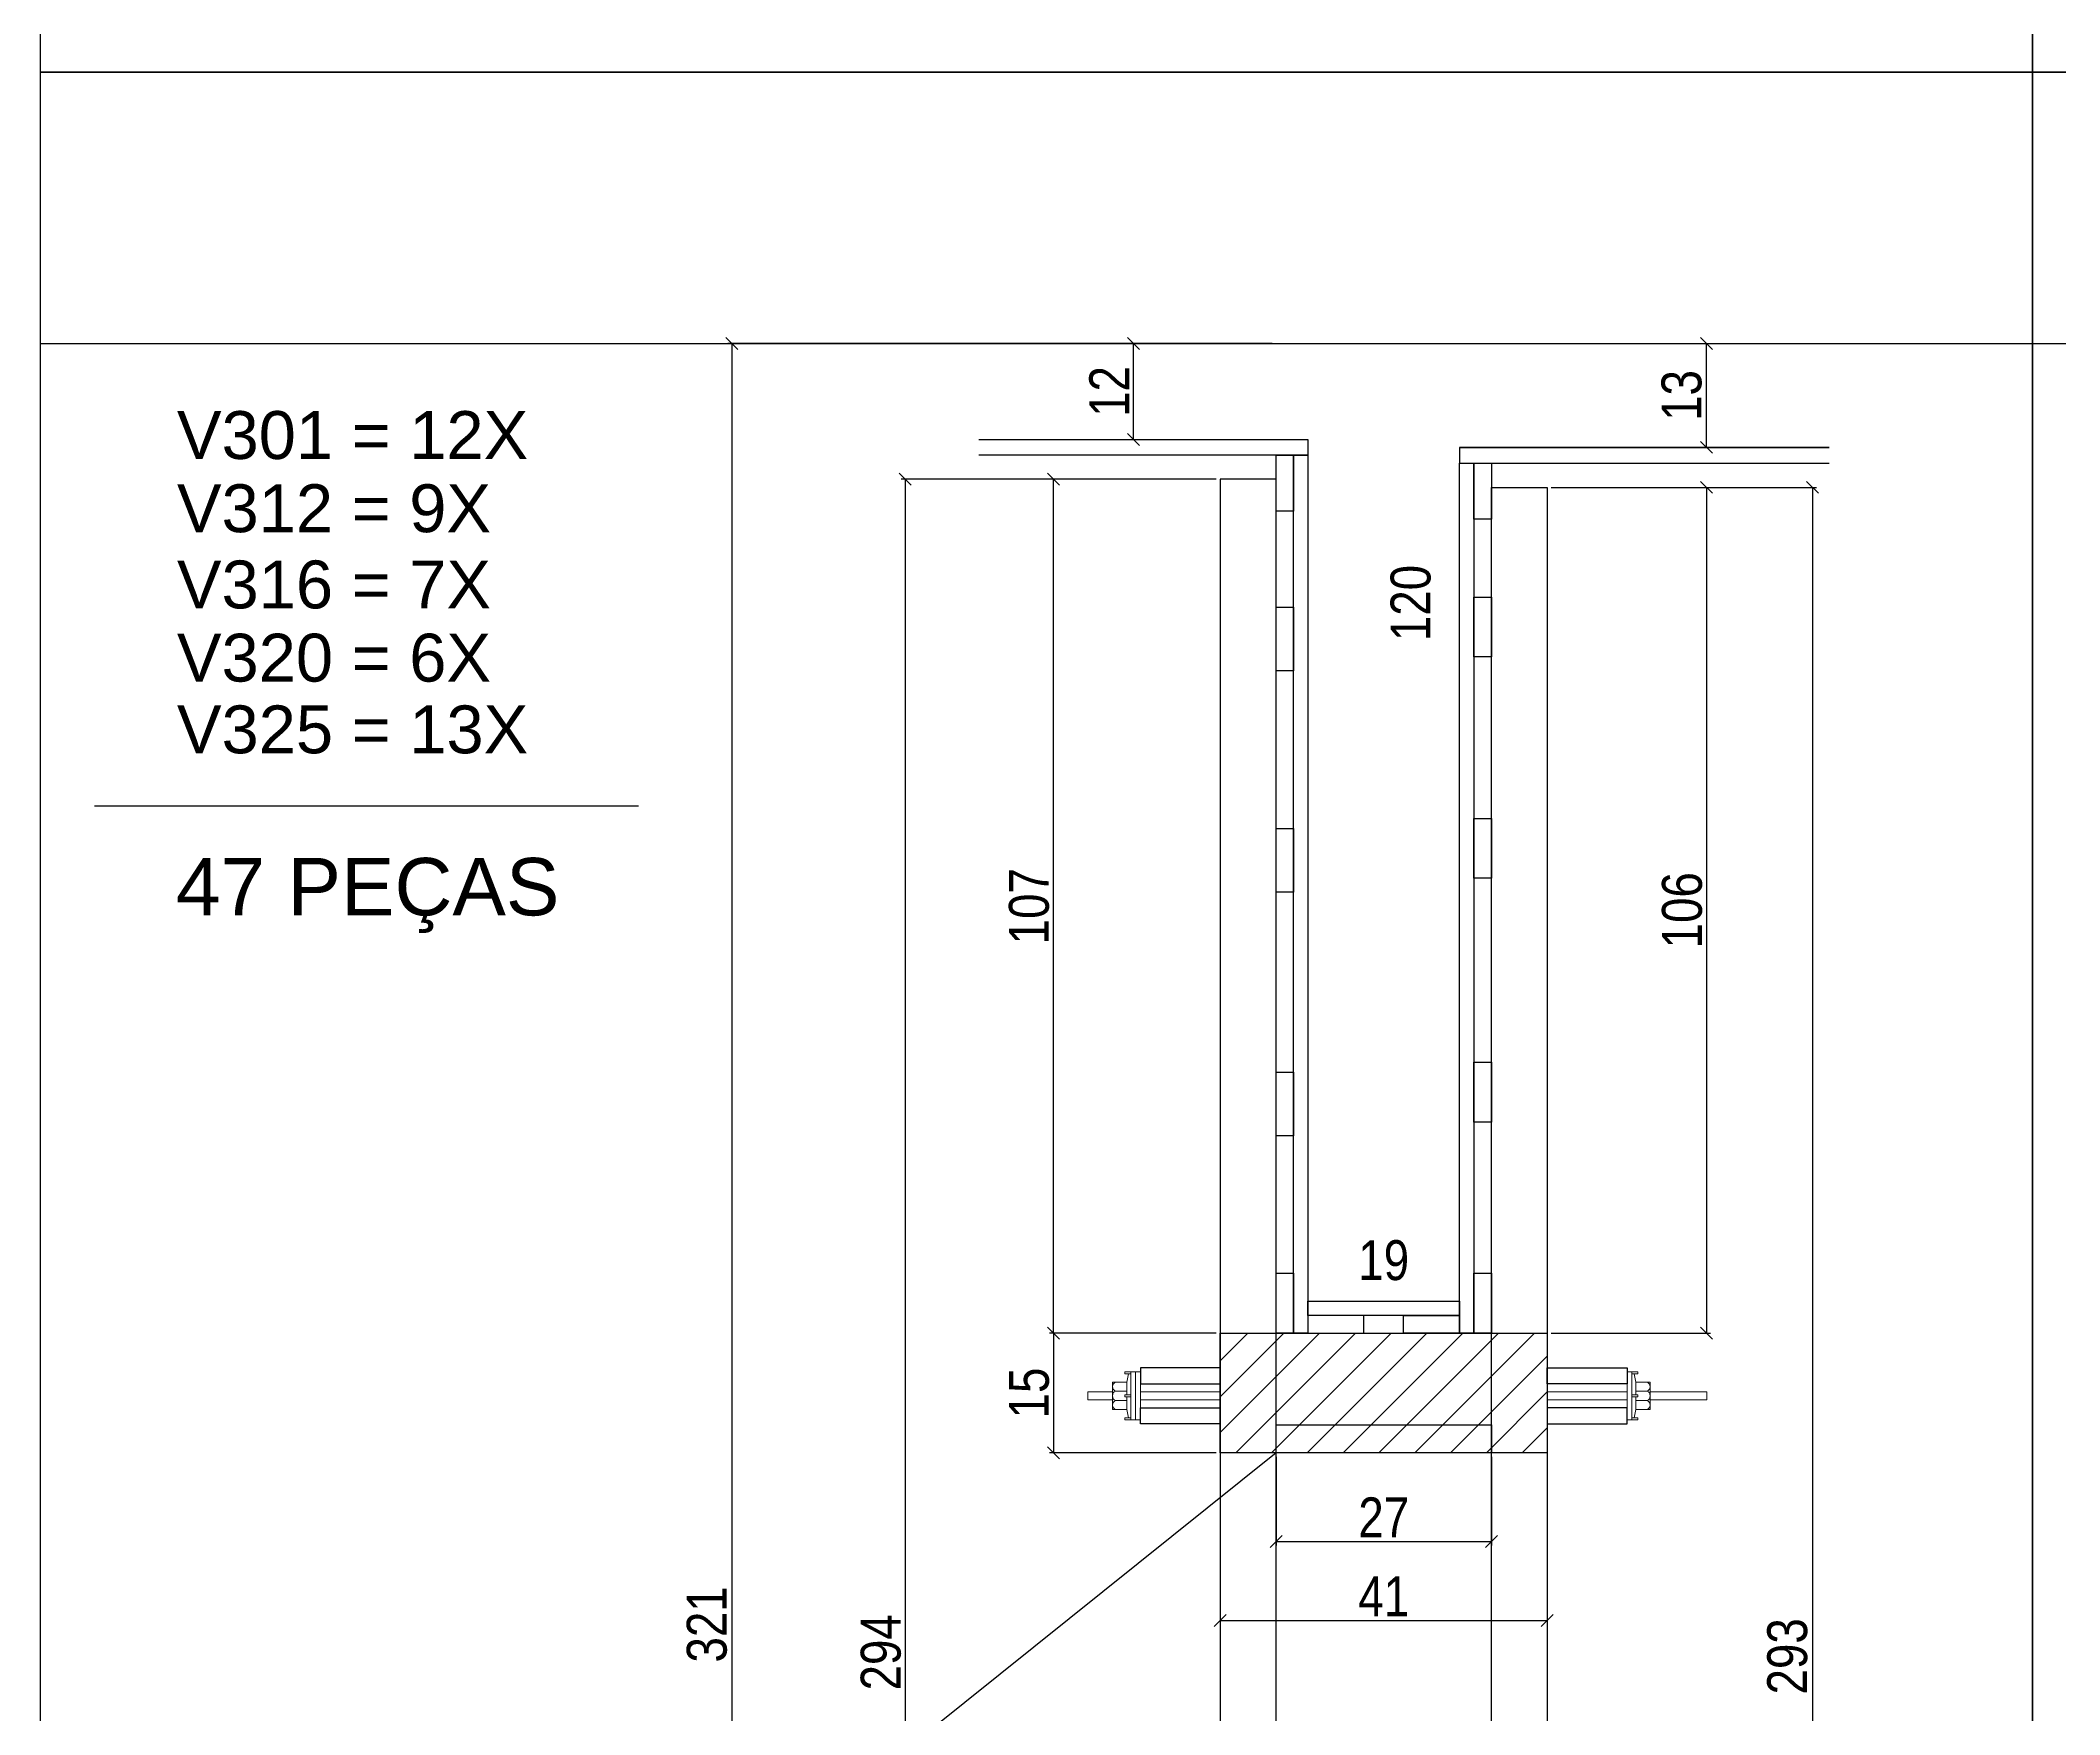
# Model space of a CAD drawing. Header units: millimetres. Extents: x -1501 to 2149, y 662 to 5627.
# Drawn here: x -962 to -456, y 2640 to 3060 of the extents above; entities that cross this region are included whole.
import ezdxf

# ---------------------------------------------------------------- set-up
doc = ezdxf.new("R2010")
doc.units = ezdxf.units.MM
for name, color, linetype in [('1', 1, 'Continuous'), ('COTA', 241, 'Continuous'), ('GARFOS OK', 3, 'Continuous'), ('Painéis', 200, 'Continuous'), ('Resinado', 41, 'Continuous'), ('SARR_7x7', 40, 'Continuous'), ('TIRAS REESCORAMENTO', 252, 'Continuous'), ('VIGAS', 3, 'Continuous')]:
    doc.layers.add(name, color=color, linetype=linetype)
doc.layers.add('BARRA_ANCORAGEM', color=1, linetype='Continuous', lineweight=15)
doc.styles.add('COTA TECNICA 2X', font='techl___.ttf', dxfattribs={"height": 10})
doc.styles.add('R80-50', font='arial.ttf', dxfattribs={"height": 10})
doc.dimstyles.new('SECAO', dxfattribs={"dimscale": 0.333333, "dimtxt": 5, "dimasz": 9, "dimexe": 3, "dimexo": 3, "dimgap": 3, "dimtad": 1, "dimdec": 1, "dimlfac": 0.5, "dimzin": 12, "dimdsep": 46, "dimtxsty": 'COTA TECNICA 2X', "dimblk1": 'OBLIQUE', "dimblk2": 'OBLIQUE', "dimsah": 1, "dimcen": 0.9, "dimclrd": 4, "dimclre": 4, "dimclrt": 240, "dimadec": 1, "dimazin": 3, "dimtfac": 1, "dimtdec": 1, "dimtmove": 0, "dimatfit": 3, "dimfxl": 1, "dimtolj": 1, "dimtzin": 12, "dimarcsym": 0})

# ---------------------------------------------------------------- blocks, each defined once
blk = doc.blocks.new('_Oblique')
at = {"layer": '1', "color": 0, "lineweight": -2}
blk.add_line((-0.5, -0.5), (0.5, 0.5), dxfattribs=at)
blk = doc.blocks.new('*D518')
at = {"layer": 'COTA', "color": 4, "lineweight": -2, "transparency": 16777216}
for p, q in [((-667.66, 2949.74), (-746.62, 2949.74)), ((-745.62, 2949.74), (-745.62, 2361.64)), ((-667.66, 2361.64), (-746.62, 2361.64))]:
    blk.add_line(p, q, dxfattribs=at)
at = {"layer": 'Defpoints', "color": 0, "transparency": 16777216}
for p in [(-666.66, 2949.74), (-745.62, 2361.64), (-666.66, 2361.64)]:
    blk.add_point(p, dxfattribs=at)
at = {"layer": 'COTA', "color": 4, "lineweight": -2, "transparency": 16777216, "xscale": 3, "yscale": 3, "zscale": 3}
for p, rotation in [((-745.62, 2949.74), 90), ((-745.62, 2361.64), 270)]:
    blk.add_blockref('_Oblique', p, dxfattribs=dict(at, rotation=rotation))
at = {"layer": 'COTA', "color": 240, "transparency": 16777216, "insert": (-751.72, 2655.69), "char_height": 10, "attachment_point": 5, "rotation": 90, "style": 'COTA TECNICA 2X'}
blk.add_mtext('\\A1;294', dxfattribs=at)
blk = doc.blocks.new('*D524')
at = {"layer": 'COTA', "color": 4, "lineweight": -2, "transparency": 16777216}
for p, q in [((-583.66, 2947.71), (-543.72, 2947.71)), ((-544.72, 2947.71), (-544.72, 2735.69)), ((-583.66, 2735.69), (-543.72, 2735.69))]:
    blk.add_line(p, q, dxfattribs=at)
at = {"layer": 'Defpoints', "color": 0, "transparency": 16777216}
for p in [(-584.66, 2947.71), (-584.66, 2735.69), (-544.72, 2735.69)]:
    blk.add_point(p, dxfattribs=at)
at = {"layer": 'COTA', "color": 4, "lineweight": -2, "transparency": 16777216, "xscale": 3, "yscale": 3, "zscale": 3}
for p, rotation in [((-544.72, 2947.71), 90), ((-544.72, 2735.69), 270)]:
    blk.add_blockref('_Oblique', p, dxfattribs=dict(at, rotation=rotation))
at = {"layer": 'COTA', "color": 240, "transparency": 16777216, "insert": (-550.82, 2841.7), "char_height": 10, "attachment_point": 5, "rotation": 90, "style": 'COTA TECNICA 2X'}
blk.add_mtext('\\A1;106', dxfattribs=at)
blk = doc.blocks.new('*D525')
at = {"layer": 'COTA', "color": 4, "lineweight": -2, "transparency": 16777216}
for p, q in [((-653.66, 2983.74), (-790.12, 2983.74)), ((-789.12, 2983.74), (-789.12, 2341.64)), ((-667.66, 2341.64), (-790.12, 2341.64))]:
    blk.add_line(p, q, dxfattribs=at)
at = {"layer": 'Defpoints', "color": 0, "transparency": 16777216}
for p in [(-652.66, 2983.74), (-789.12, 2341.64), (-666.66, 2341.64)]:
    blk.add_point(p, dxfattribs=at)
at = {"layer": 'COTA', "color": 4, "lineweight": -2, "transparency": 16777216, "xscale": 3, "yscale": 3, "zscale": 3}
for p, rotation in [((-789.12, 2983.74), 90), ((-789.12, 2341.64), 270)]:
    blk.add_blockref('_Oblique', p, dxfattribs=dict(at, rotation=rotation))
at = {"layer": 'COTA', "color": 240, "transparency": 16777216, "insert": (-795.34, 2662.69), "char_height": 10, "attachment_point": 5, "rotation": 90, "style": 'COTA TECNICA 2X'}
blk.add_mtext('\\A1;321', dxfattribs=at)
blk = doc.blocks.new('*D527')
at = {"layer": 'Defpoints', "color": 0, "transparency": 16777216}
for p in [(-619.62, 2983.74), (-612.76, 2983.74), (-619.62, 2743.69)]:
    blk.add_point(p, dxfattribs=at)
at = {"layer": 'COTA', "color": 240, "transparency": 16777216, "insert": (-618.87, 2918.71), "char_height": 10, "attachment_point": 5, "rotation": 90, "style": 'COTA TECNICA 2X'}
blk.add_mtext('\\A1;120', dxfattribs=at)
blk = doc.blocks.new('*D528')
at = {"layer": 'Defpoints', "color": 0, "transparency": 16777216}
for p in [(-644.66, 2747.84), (-606.66, 2747.84), (-606.66, 2747.84)]:
    blk.add_point(p, dxfattribs=at)
at = {"layer": 'COTA', "color": 240, "transparency": 16777216, "insert": (-625.66, 2753.93), "char_height": 10, "attachment_point": 5, "style": 'COTA TECNICA 2X'}
blk.add_mtext('\\A1;19', dxfattribs=at)
blk = doc.blocks.new('*D540')
at = {"layer": 'COTA', "color": 4, "lineweight": -2, "transparency": 16777216}
for p, q in [((-557.06, 2983.74), (-543.72, 2983.74)), ((-544.72, 2957.74), (-544.72, 2983.74)), ((-557.06, 2957.74), (-543.72, 2957.74))]:
    blk.add_line(p, q, dxfattribs=at)
at = {"layer": 'Defpoints', "color": 0, "transparency": 16777216}
for p in [(-558.06, 2983.74), (-544.72, 2983.74), (-558.06, 2957.74)]:
    blk.add_point(p, dxfattribs=at)
at = {"layer": 'COTA', "color": 4, "lineweight": -2, "transparency": 16777216, "xscale": 3, "yscale": 3, "zscale": 3}
for p, rotation in [((-544.72, 2983.74), 90), ((-544.72, 2957.74), 270)]:
    blk.add_blockref('_Oblique', p, dxfattribs=dict(at, rotation=rotation))
at = {"layer": 'COTA', "color": 240, "transparency": 16777216, "insert": (-550.94, 2970.74), "char_height": 10, "attachment_point": 5, "rotation": 90, "style": 'COTA TECNICA 2X'}
blk.add_mtext('\\A1;13', dxfattribs=at)
blk = doc.blocks.new('*D541')
at = {"layer": 'COTA', "color": 4, "lineweight": -2, "transparency": 16777216}
for p, q in [((-582.66, 2947.71), (-517.18, 2947.71)), ((-518.18, 2947.71), (-518.18, 2361.64)), ((-582.66, 2361.64), (-517.18, 2361.64))]:
    blk.add_line(p, q, dxfattribs=at)
at = {"layer": 'Defpoints', "color": 0, "transparency": 16777216}
for p in [(-583.66, 2947.71), (-583.66, 2361.64), (-518.18, 2361.64)]:
    blk.add_point(p, dxfattribs=at)
at = {"layer": 'COTA', "color": 4, "lineweight": -2, "transparency": 16777216, "xscale": 3, "yscale": 3, "zscale": 3}
for p, rotation in [((-518.18, 2947.71), 90), ((-518.18, 2361.64), 270)]:
    blk.add_blockref('_Oblique', p, dxfattribs=dict(at, rotation=rotation))
at = {"layer": 'COTA', "color": 240, "transparency": 16777216, "insert": (-524.43, 2654.68), "char_height": 10, "attachment_point": 5, "rotation": 90, "style": 'COTA TECNICA 2X'}
blk.add_mtext('\\A1;293', dxfattribs=at)
blk = doc.blocks.new('*D543')
at = {"layer": 'COTA', "color": 4, "lineweight": -2, "transparency": 16777216}
for p, q in [((-688.42, 2959.74), (-688.42, 2983.74)), ((-687.42, 2983.74), (-687.42, 2983.74)), ((-687.42, 2959.74), (-687.42, 2959.74))]:
    blk.add_line(p, q, dxfattribs=at)
at = {"layer": 'Defpoints', "color": 0, "transparency": 16777216}
for p in [(-688.42, 2983.74), (-688.42, 2983.74), (-688.42, 2959.74)]:
    blk.add_point(p, dxfattribs=at)
at = {"layer": 'COTA', "color": 4, "lineweight": -2, "transparency": 16777216, "xscale": 3, "yscale": 3, "zscale": 3}
for p, rotation in [((-688.42, 2983.74), 90), ((-688.42, 2959.74), 270)]:
    blk.add_blockref('_Oblique', p, dxfattribs=dict(at, rotation=rotation))
at = {"layer": 'COTA', "color": 240, "transparency": 16777216, "insert": (-694.48, 2971.74), "char_height": 10, "attachment_point": 5, "rotation": 90, "style": 'COTA TECNICA 2X'}
blk.add_mtext('\\A1;12', dxfattribs=at)
blk = doc.blocks.new('A$C51C4441F')
at = {"layer": 'BARRA_ANCORAGEM'}
for p, q in [((-2.25, 3.4), (-1.79, 5.5)), ((-2.25, 3.4), (-5.81, 3.39)), ((-5.81, 3.39), (-5.81, -3.39)), ((-2.25, 1.2), (-5.02, 1.2)), ((-2.25, 3.4), (-2.25, 3.4)), ((-2.25, 3.4), (-2.25, 0.25)), ((-2.25, -3.4), (-5.81, -3.39)), ((-2.25, -1.2), (-5.02, -1.2)), ((-2.25, -0.25), (-2.25, -3.4)), ((-2.25, -3.4), (-1.79, -5.5))]:
    blk.add_line(p, q, dxfattribs=at)
for points in [[(-2.7, 6), (-1.2, 6), (-1.2, 5.5), (-2.7, 5.5)], [(-1.2, -6), (0, -6), (0, 6), (-1.2, 6)], [(-2.7, 0.25), (-1.2, 0.25), (-1.2, -0.25), (-2.7, -0.25)], [(-2.7, -6), (-1.2, -6), (-1.2, -5.5), (-2.7, -5.5)]]:
    blk.add_lwpolyline(points, close=True, dxfattribs=at)
for centre, radius, start, end in [((-4.66, 2.3), 1.15, 107.7845, 252.2718), ((-4.52, 0), 1.3, 112.648, 247.4083), ((-4.66, -2.3), 1.15, 107.7845, 252.2718)]:
    blk.add_arc(centre, radius, start, end, dxfattribs=at)
blk = doc.blocks.new('*D545')
at = {"layer": 'COTA', "color": 4, "lineweight": -2, "transparency": 16777216}
for p, q in [((-667.66, 2949.74), (-709.45, 2949.74)), ((-708.45, 2735.69), (-708.45, 2949.74)), ((-667.66, 2735.69), (-709.45, 2735.69))]:
    blk.add_line(p, q, dxfattribs=at)
at = {"layer": 'Defpoints', "color": 0, "transparency": 16777216}
for p in [(-708.45, 2949.74), (-666.66, 2949.74), (-666.66, 2735.69)]:
    blk.add_point(p, dxfattribs=at)
at = {"layer": 'COTA', "color": 4, "lineweight": -2, "transparency": 16777216, "xscale": 3, "yscale": 3, "zscale": 3}
for p, rotation in [((-708.45, 2949.74), 90), ((-708.45, 2735.69), 270)]:
    blk.add_blockref('_Oblique', p, dxfattribs=dict(at, rotation=rotation))
at = {"layer": 'COTA', "color": 240, "transparency": 16777216, "insert": (-714.56, 2842.71), "char_height": 10, "attachment_point": 5, "rotation": 90, "style": 'COTA TECNICA 2X'}
blk.add_mtext('\\A1;107', dxfattribs=at)
blk = doc.blocks.new('*D546')
at = {"layer": 'COTA', "color": 4, "lineweight": -2, "transparency": 16777216}
for p, q in [((-667.66, 2735.69), (-709.45, 2735.69)), ((-708.45, 2735.69), (-708.45, 2705.69)), ((-667.66, 2705.69), (-709.45, 2705.69))]:
    blk.add_line(p, q, dxfattribs=at)
at = {"layer": 'Defpoints', "color": 0, "transparency": 16777216}
for p in [(-666.66, 2735.69), (-708.45, 2705.69), (-666.66, 2705.69)]:
    blk.add_point(p, dxfattribs=at)
at = {"layer": 'COTA', "color": 4, "lineweight": -2, "transparency": 16777216, "xscale": 3, "yscale": 3, "zscale": 3}
for p, rotation in [((-708.45, 2735.69), 90), ((-708.45, 2705.69), 270)]:
    blk.add_blockref('_Oblique', p, dxfattribs=dict(at, rotation=rotation))
at = {"layer": 'COTA', "color": 240, "transparency": 16777216, "insert": (-714.56, 2720.69), "char_height": 10, "attachment_point": 5, "rotation": 90, "style": 'COTA TECNICA 2X'}
blk.add_mtext('\\A1;15', dxfattribs=at)
blk = doc.blocks.new('*D547')
at = {"layer": 'COTA', "color": 4, "lineweight": -2, "transparency": 16777216}
for p, q in [((-652.66, 2704.69), (-652.66, 2682.45)), ((-598.66, 2704.69), (-598.66, 2682.45)), ((-652.66, 2683.45), (-598.66, 2683.45))]:
    blk.add_line(p, q, dxfattribs=at)
at = {"layer": 'Defpoints', "color": 0, "transparency": 16777216}
for p in [(-652.66, 2705.69), (-598.66, 2705.69), (-598.66, 2683.45)]:
    blk.add_point(p, dxfattribs=at)
at = {"layer": 'COTA', "color": 4, "lineweight": -2, "transparency": 16777216, "xscale": 3, "yscale": 3, "zscale": 3, "rotation": 180}
blk.add_blockref('_Oblique', (-652.66, 2683.45), dxfattribs=at)
at = {"layer": 'COTA', "color": 4, "lineweight": -2, "transparency": 16777216, "xscale": 3, "yscale": 3, "zscale": 3}
blk.add_blockref('_Oblique', (-598.66, 2683.45), dxfattribs=at)
at = {"layer": 'COTA', "color": 240, "transparency": 16777216, "insert": (-625.66, 2689.52), "char_height": 10, "attachment_point": 5, "style": 'COTA TECNICA 2X'}
blk.add_mtext('\\A1;27', dxfattribs=at)
blk = doc.blocks.new('*D548')
at = {"layer": 'COTA', "color": 4, "lineweight": -2, "transparency": 16777216}
for p, q in [((-666.66, 2704.69), (-666.66, 2662.65)), ((-584.66, 2704.69), (-584.66, 2662.65)), ((-666.66, 2663.65), (-584.66, 2663.65))]:
    blk.add_line(p, q, dxfattribs=at)
at = {"layer": 'Defpoints', "color": 0, "transparency": 16777216}
for p in [(-666.66, 2705.69), (-584.66, 2705.69), (-584.66, 2663.65)]:
    blk.add_point(p, dxfattribs=at)
at = {"layer": 'COTA', "color": 4, "lineweight": -2, "transparency": 16777216, "xscale": 3, "yscale": 3, "zscale": 3, "rotation": 180}
blk.add_blockref('_Oblique', (-666.66, 2663.65), dxfattribs=at)
at = {"layer": 'COTA', "color": 4, "lineweight": -2, "transparency": 16777216, "xscale": 3, "yscale": 3, "zscale": 3}
blk.add_blockref('_Oblique', (-584.66, 2663.65), dxfattribs=at)
at = {"layer": 'COTA', "color": 240, "transparency": 16777216, "insert": (-625.66, 2669.73), "char_height": 10, "attachment_point": 5, "style": 'COTA TECNICA 2X'}
blk.add_mtext('\\A1;41', dxfattribs=at)

msp = doc.modelspace()

# ---------------------------------------------------------------- hatches: boundary and pattern name
at = {"layer": 'COTA'}
h = msp.add_hatch(dxfattribs=at)
h.set_pattern_fill('ANSI31', color=256, scale=2, style=0)
h.set_pattern_definition([(45, (-25281.606, -210561.381), (-4.49012806, 4.49012806), [])])
h.paths.add_polyline_path([(-584.66, 2705.69), (-584.66, 2735.69), (-666.66, 2735.69), (-666.66, 2705.69)])

# ---------------------------------------------------------------- linework, layer by layer
at = {"layer": 'BARRA_ANCORAGEM'}
for points in [[(-687.86, 2725.98), (-686.66, 2725.98), (-686.66, 2713.98), (-687.86, 2713.98)], [(-563.46, 2725.98), (-564.66, 2725.98), (-564.66, 2713.98), (-563.46, 2713.98)], [(-699.86, 2718.98), (-693.67, 2718.98), (-693.67, 2720.98), (-699.86, 2720.98)], [(-686.66, 2718.98), (-666.66, 2718.98), (-666.66, 2720.98), (-686.66, 2720.98)], [(-564.66, 2718.98), (-584.66, 2718.98), (-584.66, 2720.98), (-564.66, 2720.98)], [(-558.84, 2718.98), (-544.66, 2718.98), (-544.66, 2720.98), (-558.84, 2720.98)]]:
    msp.add_lwpolyline(points, close=True, dxfattribs=at)
at = {"layer": 'COTA', "color": 1}
for p, q in [((-962.48, 2983.74), (-462.99, 2983.74)), ((-462.99, 2983.74), (36.51, 2983.74))]:
    msp.add_line(p, q, dxfattribs=at)
at = {"layer": 'GARFOS OK', "color": 3}
msp.add_line((-652.66, 2705.69), (-807.61, 2581.49), dxfattribs=at)
at = {"layer": 'Painéis'}
msp.add_lwpolyline([(-584.66, 2705.69), (-666.66, 2705.69), (-666.66, 2735.69), (-584.66, 2735.69)], close=True, dxfattribs=at)
at = {"layer": 'Resinado'}
msp.add_line((-606.66, 2957.74), (-513.99, 2957.74), dxfattribs=at)
at = {"layer": 'SARR_7x7', "linetype": 'Continuous'}
for points in [[(-666.66, 2361.64), (-652.66, 2361.64), (-652.66, 2949.74), (-666.66, 2949.74)], [(-584.66, 2361.64), (-598.66, 2361.64), (-598.66, 2947.71), (-584.66, 2947.71)], [(-652.66, 2712.69), (-598.66, 2712.69), (-598.66, 2705.69), (-652.66, 2705.69)]]:
    msp.add_lwpolyline(points, close=True, dxfattribs=at)
at = {"layer": 'TIRAS REESCORAMENTO', "linetype": 'ByBlock'}
for p, q in [((-727.14, 2983.74), (-513.51, 2983.74)), ((-606.66, 2953.74), (-513.99, 2953.74))]:
    msp.add_line(p, q, dxfattribs=at)
for points in [[(-727.14, 2959.74), (-644.66, 2959.74), (-644.66, 2955.74), (-727.14, 2955.74)], [(-513.99, 2957.74), (-606.66, 2957.74), (-606.66, 2953.74), (-513.99, 2953.74)], [(-644.66, 2735.69), (-648.26, 2735.69), (-648.26, 2955.74), (-644.66, 2955.74), (-644.66, 2735.69)], [(-603.06, 2735.69), (-606.66, 2735.69), (-606.66, 2953.74), (-603.06, 2953.74), (-603.06, 2735.69)]]:
    msp.add_lwpolyline(points, dxfattribs=at)
for points in [[(-652.66, 2955.74), (-648.26, 2955.74), (-648.26, 2941.74), (-652.66, 2941.74)], [(-603.06, 2953.74), (-598.66, 2953.74), (-598.66, 2939.74), (-603.06, 2939.74)], [(-652.66, 2917.71), (-648.26, 2917.71), (-648.26, 2901.71), (-652.66, 2901.71)], [(-603.06, 2920.21), (-598.66, 2920.21), (-598.66, 2905.21), (-603.06, 2905.21)], [(-652.66, 2862.22), (-648.26, 2862.22), (-648.26, 2846.22), (-652.66, 2846.22)], [(-603.06, 2864.72), (-598.66, 2864.72), (-598.66, 2849.72), (-603.06, 2849.72)], [(-652.66, 2801.12), (-648.26, 2801.12), (-648.26, 2785.12), (-652.66, 2785.12)], [(-603.06, 2803.62), (-598.66, 2803.62), (-598.66, 2788.62), (-603.06, 2788.62)], [(-652.66, 2750.69), (-648.26, 2750.69), (-648.26, 2735.69), (-652.66, 2735.69)], [(-603.06, 2750.69), (-598.66, 2750.69), (-598.66, 2735.69), (-603.06, 2735.69)], [(-606.66, 2740.09), (-644.66, 2740.09), (-644.66, 2743.69), (-606.66, 2743.69)], [(-630.66, 2735.69), (-630.66, 2740.09), (-644.66, 2740.09), (-644.66, 2735.69)], [(-620.69, 2735.69), (-620.69, 2740.09), (-606.66, 2740.09), (-606.66, 2735.69)], [(-686.66, 2722.98), (-666.66, 2722.98), (-666.66, 2726.98), (-686.66, 2726.98)], [(-564.66, 2722.98), (-584.66, 2722.98), (-584.66, 2726.98), (-564.66, 2726.98)], [(-686.66, 2716.98), (-666.66, 2716.98), (-666.66, 2712.98), (-686.66, 2712.98)], [(-564.66, 2716.98), (-584.66, 2716.98), (-584.66, 2712.98), (-564.66, 2712.98)]]:
    msp.add_lwpolyline(points, close=True, dxfattribs=at)
at = {"layer": 'VIGAS', "color": 7}
msp.add_line((-948.89, 2867.87), (-812.52, 2867.87), dxfattribs=at)
at = {"layer": 'VIGAS'}
for points in [[(-462.99, 3051.82), (-962.48, 3051.82), (-962.48, 3902.25), (-462.99, 3902.25)], [(36.51, 3051.82), (-462.99, 3051.82), (-462.99, 3902.25), (36.51, 3902.25)], [(-462.99, 2201.39), (-962.48, 2201.39), (-962.48, 3051.82), (-462.99, 3051.82)], [(36.51, 2201.39), (-462.99, 2201.39), (-462.99, 3051.82), (36.51, 3051.82)]]:
    msp.add_lwpolyline(points, close=True, dxfattribs=at)

# ---------------------------------------------------------------- block references
at = {"layer": 'BARRA_ANCORAGEM', "xscale": -1, "rotation": 180}
msp.add_blockref('A$C51C4441F', (-687.86, 2719.98), dxfattribs=at)
at = {"layer": 'BARRA_ANCORAGEM', "xscale": -1}
msp.add_blockref('A$C51C4441F', (-564.66, 2719.98), dxfattribs=at)

# ---------------------------------------------------------------- texts
at = {"layer": 'VIGAS', "color": 7, "style": 'R80-50'}
for s, p in [('V301 = 12X', (-928.24, 2954.82)), ('V312 = 9X', (-928.24, 2936.47)), ('V316 = 7X', (-928.24, 2917.37)), ('V320 = 6X', (-928.24, 2899.02)), ('V325 = 13X', (-928.24, 2881.04))]:
    msp.add_text(s, height=12, dxfattribs=at).set_placement(p)
at = {"layer": 'VIGAS', "color": 7, "insert": (-928.49, 2854.81), "char_height": 14.4, "attachment_point": 1, "style": 'R80-50'}
msp.add_mtext_dynamic_manual_height_columns('47 PEÇAS', width=162.221, gutter_width=50, heights=[0], dxfattribs=at)

# ---------------------------------------------------------------- dimensions: what is measured, and where the dimension line sits
at = {"layer": 'COTA', "color": 3}
for base, p1, p2, picture, middle in [((-789.1185, 2341.6437), (-652.6552, 2983.7369), (-666.6552, 2341.6437), '*D525', (-795.3378, 2662.6903)), ((-688.42, 2983.74), (-688.42, 2959.74), (-688.42, 2983.74), '*D543', (-694.48, 2971.74)), ((-544.72, 2983.74), (-558.06, 2957.74), (-558.06, 2983.74), '*D540', (-550.94, 2970.74)), ((-745.6151, 2361.6437), (-666.6552, 2949.7369), (-666.6552, 2361.6437), '*D518', (-751.7174, 2655.6903)), ((-708.45, 2949.74), (-666.66, 2735.69), (-666.66, 2949.74), '*D545', (-714.56, 2842.71)), ((-544.72, 2735.69), (-584.66, 2947.71), (-584.66, 2735.69), '*D524', (-550.82, 2841.7)), ((-518.18, 2361.64), (-583.66, 2947.71), (-583.66, 2361.64), '*D541', (-524.43, 2654.68)), ((-708.45, 2705.69), (-666.66, 2735.69), (-666.66, 2705.69), '*D546', (-714.56, 2720.69))]:
    dim = msp.add_linear_dim(base=base, p1=p1, p2=p2, angle=90, dimstyle='SECAO', dxfattribs=at)
    dim.commit()
    dim.dimension.update_dxf_attribs({"geometry": picture, "text_midpoint": middle})
dim = msp.add_linear_dim(base=(-612.76, 2983.74), p1=(-619.62, 2743.69), p2=(-619.62, 2983.74), angle=90, dimstyle='SECAO', override={"dimse1": 1, "dimse2": 1, "dimsd1": 1, "dimsd2": 1}, dxfattribs=at)
dim.commit()
dim.dimension.update_dxf_attribs({"geometry": '*D527', "text_midpoint": (-612.76, 2918.71), "dimtype": 160})
dim = msp.add_linear_dim(base=(-606.66, 2747.84), p1=(-644.66, 2747.84), p2=(-606.66, 2747.84), dimstyle='SECAO', override={"dimse1": 1, "dimse2": 1, "dimsd1": 1, "dimsd2": 1}, dxfattribs=at)
dim.commit()
dim.dimension.update_dxf_attribs({"geometry": '*D528', "text_midpoint": (-625.66, 2753.93)})
for base, p1, p2, picture, middle in [((-584.66, 2663.65), (-666.66, 2705.69), (-584.66, 2705.69), '*D548', (-625.66, 2669.73)), ((-598.66, 2683.45), (-652.66, 2705.69), (-598.66, 2705.69), '*D547', (-625.66, 2689.52))]:
    dim = msp.add_linear_dim(base=base, p1=p1, p2=p2, dimstyle='SECAO', dxfattribs=at)
    dim.commit()
    dim.dimension.update_dxf_attribs({"geometry": picture, "text_midpoint": middle})

doc.saveas('drawing.dxf')
